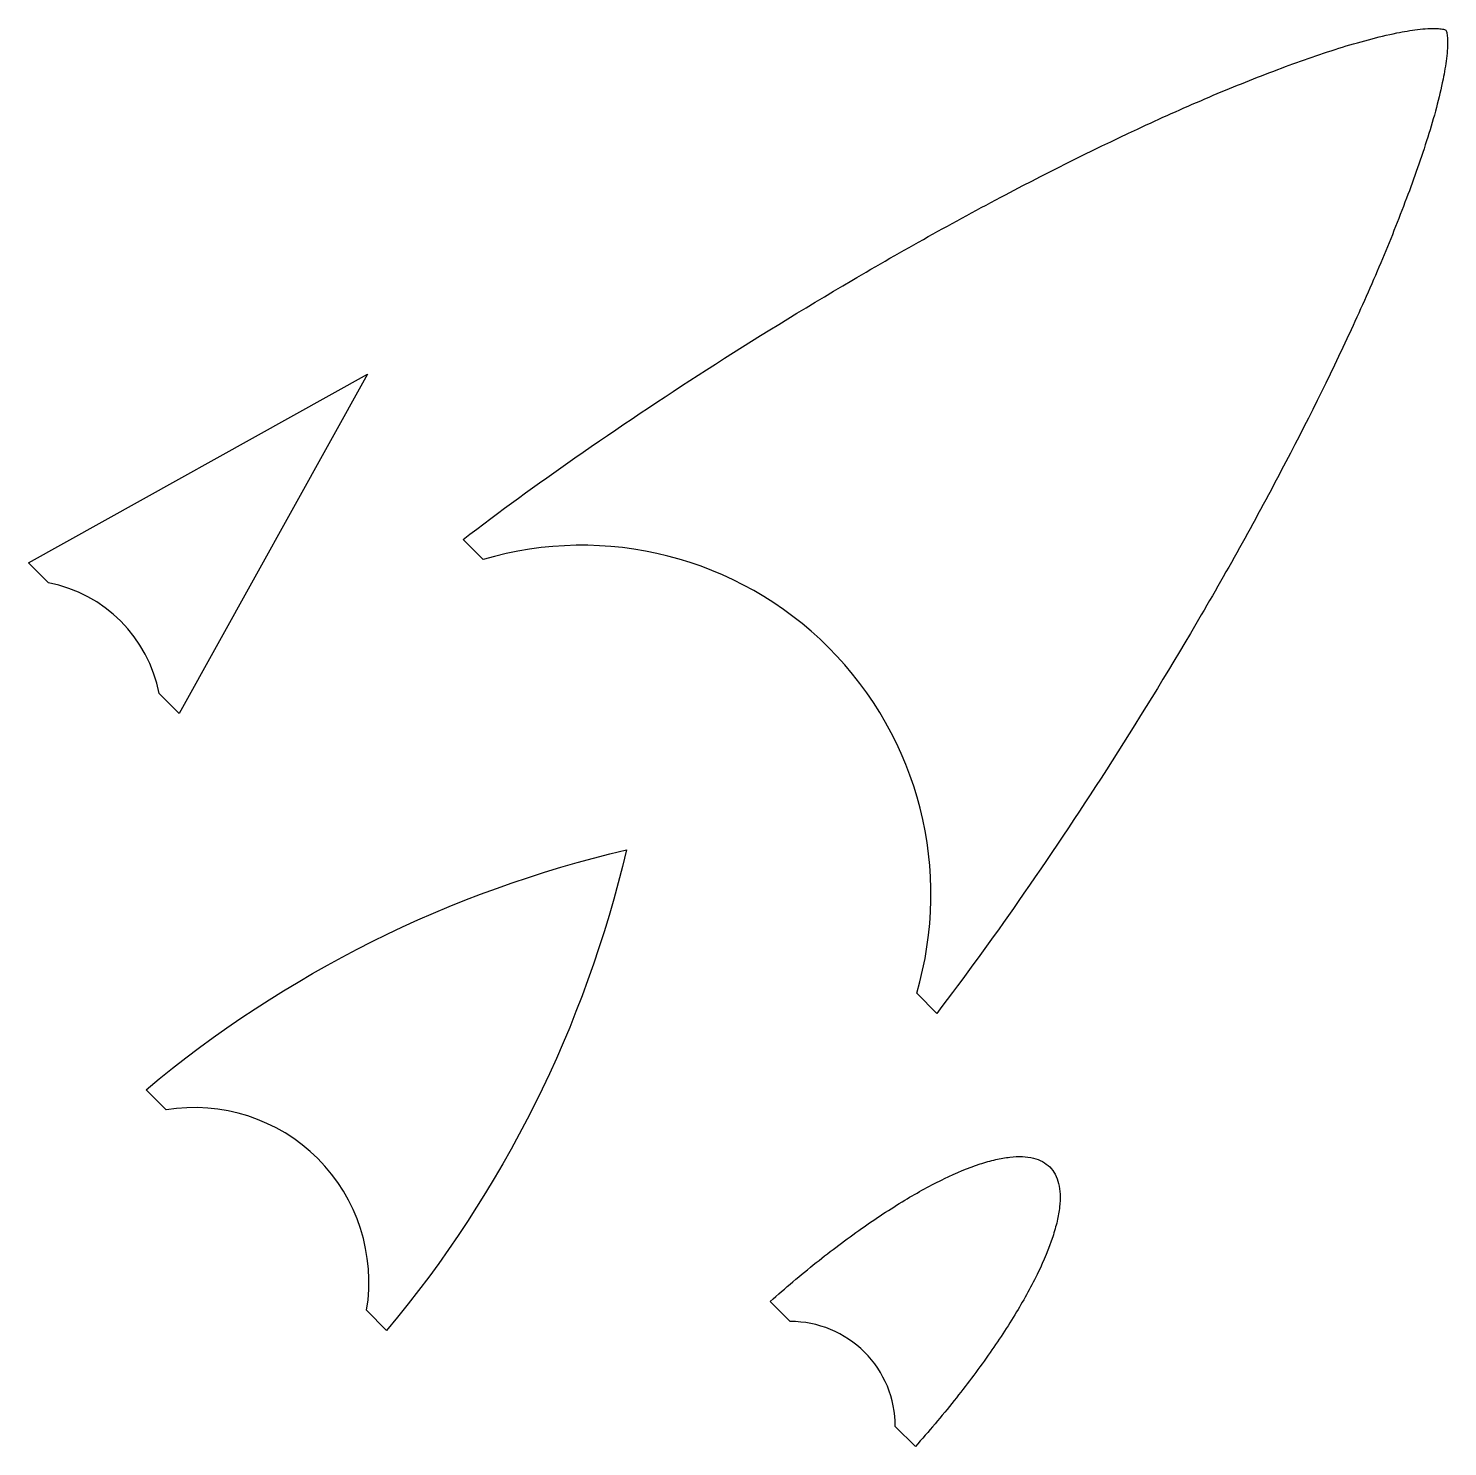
# Model space of a CAD drawing. Header units: millimetres. Extents: x 0 to 25, y 0 to 25.
import ezdxf

# ---------------------------------------------------------------- set-up
doc = ezdxf.new("R2010")
doc.units = ezdxf.units.MM
doc.layers.add('FS_MARK', color=7, linetype='Continuous')

msp = doc.modelspace()

# ---------------------------------------------------------------- linework, layer by layer
at = {"layer": 'FS_MARK'}
for points in [[(24.997, 24.969, -0.106963), (25.007, 24.948, -0.030854), (25.016, 24.91, -0.029372), (25.026, 24.818, -0.026839), (25.025, 24.652, -0.016398), (25.008, 24.47, -0.01867), (24.947, 24.105, -0.01479), (24.829, 23.604, -0.011042), (24.678, 23.083, -0.014072), (24.303, 22.006, -0.009926), (23.849, 20.868, -0.008297), (23.326, 19.687, -0.012829), (22.095, 17.205, -0.011636), (20.586, 14.495, -0.010018), (19.01, 11.931, -0.009581), (17.457, 9.611, -0.010645), (16.018, 7.637), (15.665, 7.991, 0.594058), (8.018, 15.637), (7.665, 15.991, -0.010645), (9.639, 17.429, -0.009581), (11.958, 18.982, -0.010018), (14.523, 20.558, -0.011636), (17.232, 22.068, -0.012829), (19.714, 23.298, -0.008297), (20.896, 23.821, -0.009926), (22.033, 24.276, -0.014072), (23.111, 24.65, -0.011042), (23.632, 24.801, -0.01479), (24.133, 24.919, -0.01867), (24.498, 24.98, -0.016398), (24.68, 24.997, -0.026839), (24.846, 24.998, -0.029372), (24.938, 24.988, -0.030854), (24.975, 24.98, -0.106963)], [(5.982, 18.904), (2.659, 12.922), (2.305, 13.275, 0.30648), (0.354, 15.227), (0, 15.58)], [(10.545, 10.518, -0.117624), (6.318, 2.049), (5.965, 2.403, 0.512517), (2.43, 5.937), (2.077, 6.291, -0.117624)], [(18.011, 4.929, -0.073317), (18.106, 4.801, -0.063232), (18.167, 4.64, -0.049729), (18.193, 4.448, -0.037877), (18.185, 4.227, -0.028979), (18.142, 3.976, -0.022628), (18.064, 3.7, -0.032833), (17.809, 3.076, -0.023259), (17.426, 2.373, -0.017961), (16.927, 1.61, -0.014919), (16.326, 0.812, -0.013203), (15.641, 0), (15.287, 0.354, 0.415603), (13.436, 2.205), (13.082, 2.559, -0.013203), (13.894, 3.244, -0.014919), (14.693, 3.844, -0.017961), (15.455, 4.343, -0.023259), (16.158, 4.726, -0.032833), (16.782, 4.982, -0.022628), (17.059, 5.059, -0.028979), (17.309, 5.103, -0.037877), (17.531, 5.111, -0.049729), (17.723, 5.085, -0.063232), (17.883, 5.024, -0.073317)]]:
    msp.add_lwpolyline(points, format="xyb", close=True, dxfattribs=at)

doc.saveas('drawing.dxf')
